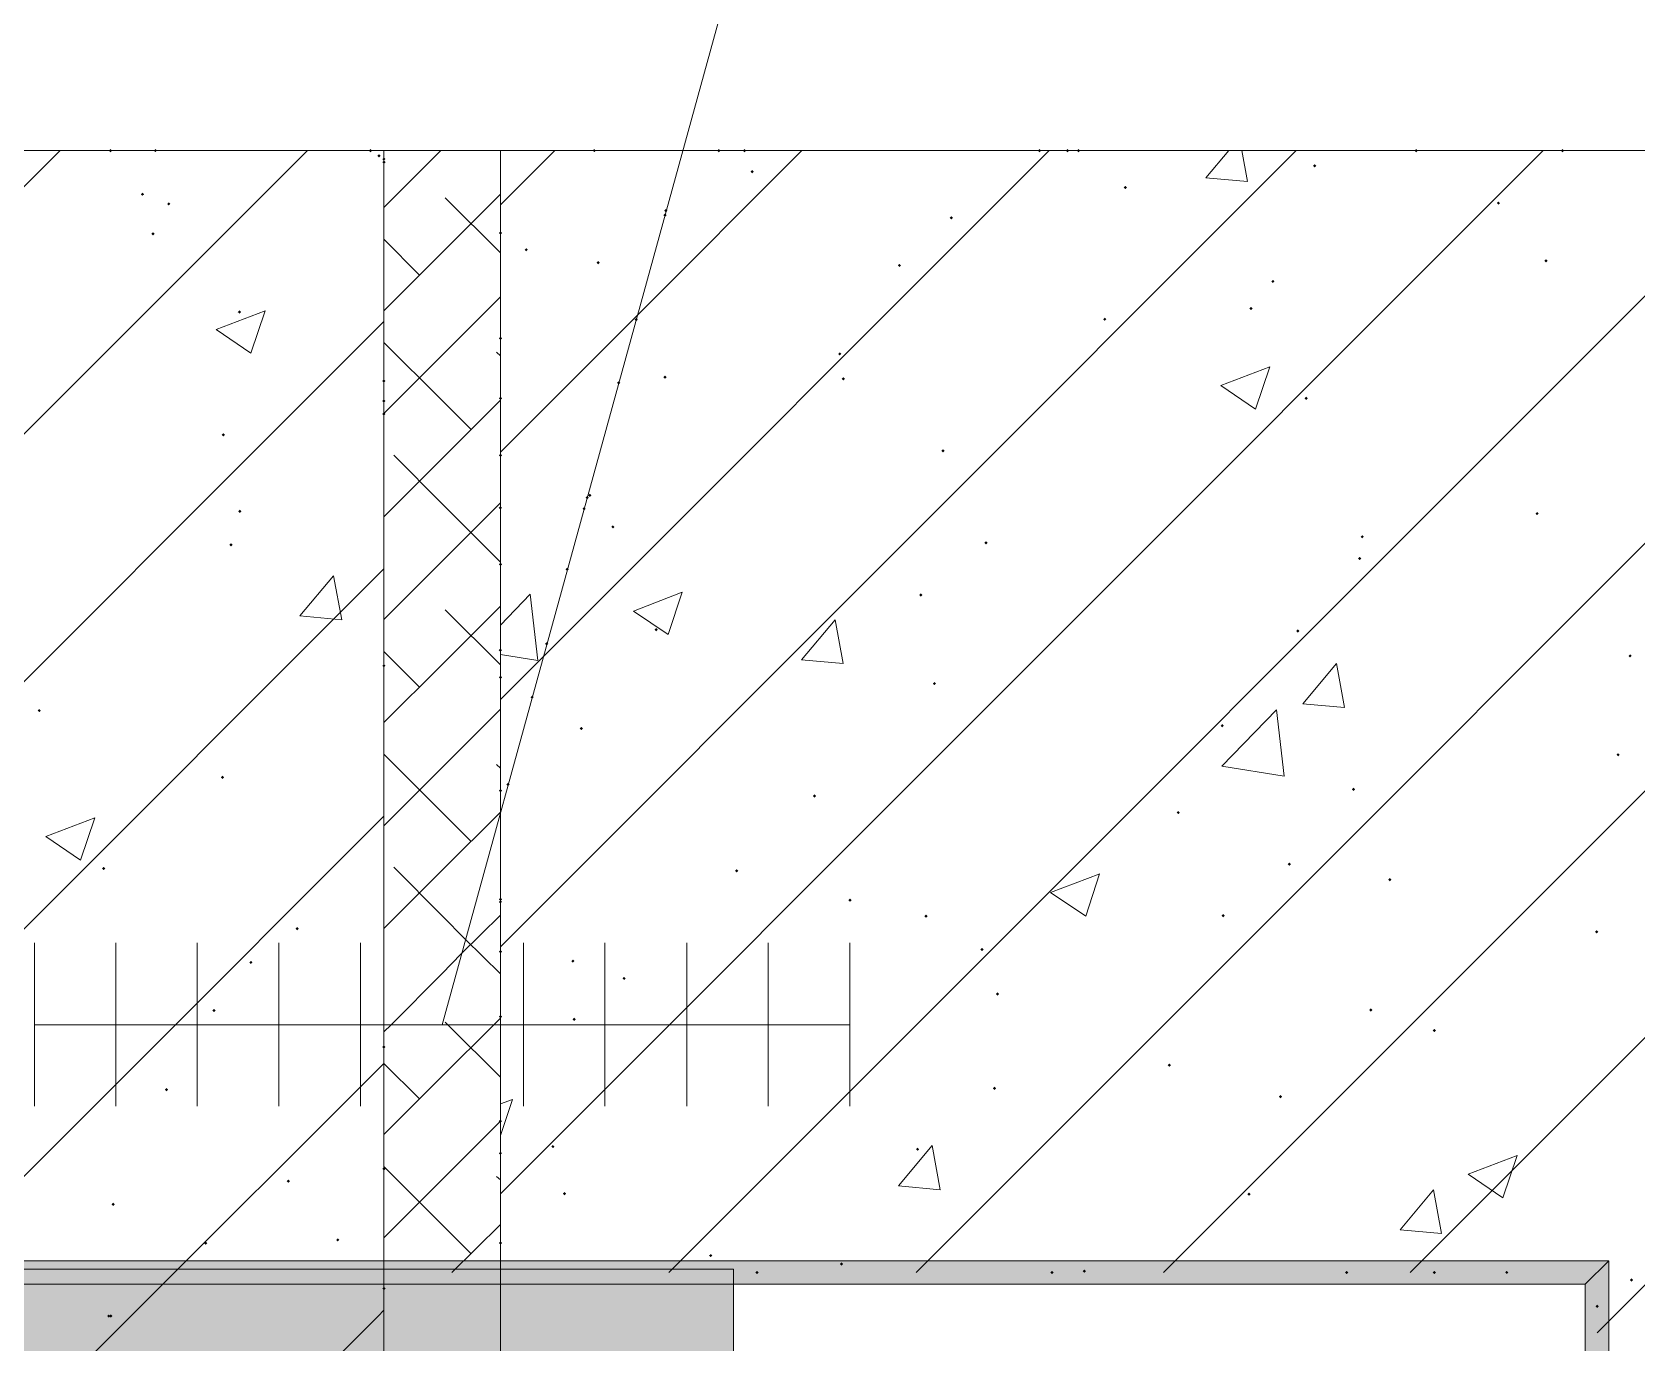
# Model space of a CAD drawing. Header units: millimetres. Extents: x -30643 to 86172, y -19411 to 63186.
# Drawn here: x 44720 to 47259, y -837 to 1237 of the extents above; entities that cross this region are included whole.
import ezdxf

# ---------------------------------------------------------------- set-up
doc = ezdxf.new("R2010")
doc.units = ezdxf.units.MM

msp = doc.modelspace()

# ---------------------------------------------------------------- hatches: boundary and pattern name
h = msp.add_hatch(color=0)
h.dxf.hatch_style = 2
h.paths.add_polyline_path([(44843.9, 1046.9), (44841.3, 1049.5), (44843.9, 1052.1), (44846.5, 1049.5)])
h = msp.add_hatch(color=0)
h.dxf.hatch_style = 2
h.paths.add_polyline_path([(44915, 1046.9), (44912.4, 1049.5), (44915, 1052.1), (44917.6, 1049.5)])
h = msp.add_hatch(color=0)
h.dxf.hatch_style = 2
h.paths.add_polyline_path([(45255.5, 1046.9), (45252.9, 1049.5), (45255.5, 1052.1), (45258.1, 1049.5)])
h = msp.add_hatch(color=0)
h.dxf.hatch_style = 2
h.paths.add_polyline_path([(45255.5, 1046.9), (45252.9, 1049.5), (45255.5, 1052.1), (45258.1, 1049.5)])
h = msp.add_hatch(color=0)
h.dxf.hatch_style = 2
h.paths.add_polyline_path([(45255.5, 1046.9), (45252.9, 1049.5), (45255.5, 1052.1), (45258.1, 1049.5)])
h = msp.add_hatch(color=0)
h.dxf.hatch_style = 2
h.paths.add_polyline_path([(45268.9, 1038.5), (45266.3, 1041.1), (45268.9, 1043.7), (45271.5, 1041.1)])
h = msp.add_hatch(color=0)
h.dxf.hatch_style = 2
h.paths.add_polyline_path([(45609.5, 1046.9), (45606.9, 1049.5), (45609.5, 1052.1), (45612.1, 1049.5)])
h = msp.add_hatch(color=0)
h.dxf.hatch_style = 2
h.paths.add_polyline_path([(45609.5, 1046.9), (45606.9, 1049.5), (45609.5, 1052.1), (45612.1, 1049.5)])
h = msp.add_hatch(color=0)
h.dxf.hatch_style = 2
h.paths.add_polyline_path([(45806.5, 1046.9), (45803.9, 1049.5), (45806.5, 1052.1), (45809.1, 1049.5)])
h = msp.add_hatch(color=0)
h.dxf.hatch_style = 2
h.paths.add_polyline_path([(45806.5, 1046.9), (45803.9, 1049.5), (45806.5, 1052.1), (45809.1, 1049.5)])
h = msp.add_hatch(color=0)
h.dxf.hatch_style = 2
h.paths.add_polyline_path([(45806.5, 1046.9), (45803.9, 1049.5), (45806.5, 1052.1), (45809.1, 1049.5)])
h = msp.add_hatch(color=0)
h.dxf.hatch_style = 2
h.paths.add_polyline_path([(45847.3, 1046.9), (45844.7, 1049.5), (45847.3, 1052.1), (45849.9, 1049.5)])
h = msp.add_hatch(color=0)
h.dxf.hatch_style = 2
h.paths.add_polyline_path([(45847.3, 1046.9), (45844.7, 1049.5), (45847.3, 1052.1), (45849.9, 1049.5)])
h = msp.add_hatch(color=0)
h.dxf.hatch_style = 2
h.paths.add_polyline_path([(46313.9, 1046.9), (46311.3, 1049.5), (46313.9, 1052.1), (46316.5, 1049.5)])
h = msp.add_hatch(color=0)
h.dxf.hatch_style = 2
h.paths.add_polyline_path([(46358.2, 1046.9), (46355.6, 1049.5), (46358.2, 1052.1), (46360.8, 1049.5)])
h = msp.add_hatch(color=0)
h.dxf.hatch_style = 2
h.paths.add_polyline_path([(46358.2, 1046.9), (46355.6, 1049.5), (46358.2, 1052.1), (46360.8, 1049.5)])
h = msp.add_hatch(color=0)
h.dxf.hatch_style = 2
h.paths.add_polyline_path([(46358.2, 1046.9), (46355.6, 1049.5), (46358.2, 1052.1), (46360.8, 1049.5)])
h = msp.add_hatch(color=0)
h.dxf.hatch_style = 2
h.paths.add_polyline_path([(46375.8, 1046.9), (46373.2, 1049.5), (46375.8, 1052.1), (46378.4, 1049.5)])
h = msp.add_hatch(color=0)
h.dxf.hatch_style = 2
h.paths.add_polyline_path([(46375.8, 1046.9), (46373.2, 1049.5), (46375.8, 1052.1), (46378.4, 1049.5)])
h = msp.add_hatch(color=0)
h.dxf.hatch_style = 2
h.paths.add_polyline_path([(46909.9, 1046.9), (46907.3, 1049.5), (46909.9, 1052.1), (46912.5, 1049.5)])
h = msp.add_hatch(color=0)
h.dxf.hatch_style = 2
h.paths.add_polyline_path([(46909.9, 1046.9), (46907.3, 1049.5), (46909.9, 1052.1), (46912.5, 1049.5)])
h = msp.add_hatch(color=0)
h.dxf.hatch_style = 2
h.paths.add_polyline_path([(46909.9, 1046.9), (46907.3, 1049.5), (46909.9, 1052.1), (46912.5, 1049.5)])
h = msp.add_hatch(color=0)
h.dxf.hatch_style = 2
h.paths.add_polyline_path([(47141.4, 1046.9), (47138.8, 1049.5), (47141.4, 1052.1), (47144, 1049.5)])
h = msp.add_hatch(color=0)
h.dxf.hatch_style = 2
h.paths.add_polyline_path([(47141.4, 1046.9), (47138.8, 1049.5), (47141.4, 1052.1), (47144, 1049.5)])
h = msp.add_hatch(color=0)
h.dxf.hatch_style = 2
h.paths.add_polyline_path([(45276.6, 1033.5), (45274, 1036.1), (45276.6, 1038.7), (45279.2, 1036.1)])
h = msp.add_hatch(color=0)
h.dxf.hatch_style = 2
h.paths.add_polyline_path([(45276.6, 1033.5), (45274, 1036.1), (45276.6, 1038.7), (45279.2, 1036.1)])
h = msp.add_hatch(color=0)
h.dxf.hatch_style = 2
h.paths.add_polyline_path([(45276.6, 1028.6), (45274, 1031.2), (45276.6, 1033.8), (45279.2, 1031.2)])
h = msp.add_hatch(color=0)
h.dxf.hatch_style = 2
h.paths.add_polyline_path([(45276.6, 1028.6), (45274, 1031.2), (45276.6, 1033.8), (45279.2, 1031.2)])
h = msp.add_hatch(color=0)
h.dxf.hatch_style = 2
h.paths.add_polyline_path([(45859.3, 1013.8), (45856.7, 1016.4), (45859.3, 1019), (45861.9, 1016.4)])
h = msp.add_hatch(color=0)
h.dxf.hatch_style = 2
h.paths.add_polyline_path([(46749.4, 1023), (46746.8, 1025.6), (46749.4, 1028.2), (46752.1, 1025.6)])
h = msp.add_hatch(color=0)
h.dxf.hatch_style = 2
h.paths.add_polyline_path([(46449.7, 988.5), (46447.1, 991.1), (46449.7, 993.7), (46452.3, 991.1)])
h = msp.add_hatch(color=0)
h.dxf.hatch_style = 2
h.paths.add_polyline_path([(44894.5, 977.9), (44891.9, 980.5), (44894.5, 983.1), (44897.2, 980.5)])
h = msp.add_hatch(color=0)
h.dxf.hatch_style = 2
h.paths.add_polyline_path([(44936.1, 962.5), (44933.5, 965.1), (44936.1, 967.7), (44938.7, 965.1)])
h = msp.add_hatch(color=0)
h.dxf.hatch_style = 2
h.paths.add_polyline_path([(47040.1, 963.9), (47037.5, 966.5), (47040.1, 969.1), (47042.7, 966.5)])
h = msp.add_hatch(color=0)
h.dxf.hatch_style = 2
h.paths.add_polyline_path([(45721.4, 944.9), (45718.8, 947.5), (45721.4, 950.1), (45724, 947.5)])
h = msp.add_hatch(color=0)
h.dxf.hatch_style = 2
h.paths.add_polyline_path([(45721.4, 944.9), (45718.8, 947.5), (45721.4, 950.1), (45724, 947.5)])
h = msp.add_hatch(color=0)
h.dxf.hatch_style = 2
h.paths.add_polyline_path([(45721.4, 944.9), (45718.8, 947.5), (45721.4, 950.1), (45724, 947.5)])
h = msp.add_hatch(color=0)
h.dxf.hatch_style = 2
h.paths.add_polyline_path([(45722.8, 951.9), (45720.2, 954.5), (45722.8, 957.1), (45725.4, 954.5)])
h = msp.add_hatch(color=0)
h.dxf.hatch_style = 2
h.paths.add_polyline_path([(45722.8, 951.9), (45720.2, 954.5), (45722.8, 957.1), (45725.4, 954.5)])
h = msp.add_hatch(color=0)
h.dxf.hatch_style = 2
h.paths.add_polyline_path([(45722.8, 951.9), (45720.2, 954.5), (45722.8, 957.1), (45725.4, 954.5)])
h = msp.add_hatch(color=0)
h.dxf.hatch_style = 2
h.paths.add_polyline_path([(46174.5, 940.6), (46171.9, 943.2), (46174.5, 945.9), (46177.1, 943.2)])
h = msp.add_hatch(color=0)
h.dxf.hatch_style = 2
h.paths.add_polyline_path([(44911.4, 915.3), (44908.8, 917.9), (44911.4, 920.5), (44914, 917.9)])
h = msp.add_hatch(color=0)
h.dxf.hatch_style = 2
h.paths.add_polyline_path([(45461, 916.7), (45458.4, 919.3), (45461, 921.9), (45463.6, 919.3)])
h = msp.add_hatch(color=0)
h.dxf.hatch_style = 2
h.paths.add_polyline_path([(45501.8, 890), (45499.2, 892.6), (45501.8, 895.2), (45504.4, 892.6)])
h = msp.add_hatch(color=0)
h.dxf.hatch_style = 2
h.paths.add_polyline_path([(45615.8, 869.6), (45613.2, 872.2), (45615.8, 874.8), (45618.4, 872.2)])
h = msp.add_hatch(color=0)
h.dxf.hatch_style = 2
h.paths.add_polyline_path([(46092.2, 865.4), (46089.6, 868), (46092.2, 870.6), (46094.8, 868)])
h = msp.add_hatch(color=0)
h.dxf.hatch_style = 2
h.paths.add_polyline_path([(47115.4, 872.4), (47112.8, 875), (47115.4, 877.6), (47118, 875)])
h = msp.add_hatch(color=0)
h.dxf.hatch_style = 2
h.paths.add_polyline_path([(46683.3, 840), (46680.7, 842.6), (46683.3, 845.2), (46685.9, 842.6)])
h = msp.add_hatch(color=0)
h.dxf.hatch_style = 2
h.paths.add_polyline_path([(45048, 791.5), (45045.3, 794.1), (45048, 796.7), (45050.6, 794.1)])
h = msp.add_hatch(color=0)
h.dxf.hatch_style = 2
h.paths.add_polyline_path([(46648.8, 797.1), (46646.2, 799.7), (46648.8, 802.3), (46651.4, 799.7)])
h = msp.add_hatch(color=0)
h.dxf.hatch_style = 2
h.paths.add_polyline_path([(45675.6, 779.5), (45673, 782.1), (45675.6, 784.7), (45678.2, 782.1)])
h = msp.add_hatch(color=0)
h.dxf.hatch_style = 2
h.paths.add_polyline_path([(45675.6, 779.5), (45673, 782.1), (45675.6, 784.7), (45678.2, 782.1)])
h = msp.add_hatch(color=0)
h.dxf.hatch_style = 2
h.paths.add_polyline_path([(45675.6, 779.5), (45673, 782.1), (45675.6, 784.7), (45678.2, 782.1)])
h = msp.add_hatch(color=0)
h.dxf.hatch_style = 2
h.paths.add_polyline_path([(46417.3, 780.2), (46414.7, 782.8), (46417.3, 785.4), (46419.9, 782.8)])
h = msp.add_hatch(color=0)
h.dxf.hatch_style = 2
h.paths.add_polyline_path([(45461, 749.9), (45458.4, 752.6), (45461, 755.2), (45463.6, 752.6)])
h = msp.add_hatch(color=0)
h.dxf.hatch_style = 2
h.paths.add_polyline_path([(45461, 749.9), (45458.4, 752.6), (45461, 755.2), (45463.6, 752.6)])
h = msp.add_hatch(color=0)
h.dxf.hatch_style = 2
h.paths.add_polyline_path([(45461, 749.9), (45458.4, 752.6), (45461, 755.2), (45463.6, 752.6)])
h = msp.add_hatch(color=0)
h.dxf.hatch_style = 2
h.paths.add_polyline_path([(45997.9, 725.3), (45995.3, 727.9), (45997.9, 730.5), (46000.5, 727.9)])
h = msp.add_hatch(color=0)
h.dxf.hatch_style = 2
h.paths.add_polyline_path([(45276.6, 682.4), (45274, 685), (45276.6, 687.6), (45279.2, 685)])
h = msp.add_hatch(color=0)
h.dxf.hatch_style = 2
h.paths.add_polyline_path([(45721.4, 688.7), (45718.8, 691.3), (45721.4, 693.9), (45724, 691.3)])
h = msp.add_hatch(color=0)
h.dxf.hatch_style = 2
h.paths.add_polyline_path([(46003.5, 685.9), (46000.9, 688.5), (46003.5, 691.1), (46006.2, 688.5)])
h = msp.add_hatch(color=0)
h.dxf.hatch_style = 2
h.paths.add_polyline_path([(45648.2, 679.6), (45645.6, 682.2), (45648.2, 684.8), (45650.8, 682.2)])
h = msp.add_hatch(color=0)
h.dxf.hatch_style = 2
h.paths.add_polyline_path([(45648.2, 679.6), (45645.6, 682.2), (45648.2, 684.8), (45650.8, 682.2)])
h = msp.add_hatch(color=0)
h.dxf.hatch_style = 2
h.paths.add_polyline_path([(45648.2, 679.6), (45645.6, 682.2), (45648.2, 684.8), (45650.8, 682.2)])
h = msp.add_hatch(color=0)
h.dxf.hatch_style = 2
h.paths.add_polyline_path([(45276.6, 650.7), (45274, 653.3), (45276.6, 655.9), (45279.2, 653.3)])
h = msp.add_hatch(color=0)
h.dxf.hatch_style = 2
h.paths.add_polyline_path([(45276.6, 630.3), (45274, 632.9), (45276.6, 635.5), (45279.2, 632.9)])
h = msp.add_hatch(color=0)
h.dxf.hatch_style = 2
h.paths.add_polyline_path([(45461, 655), (45458.4, 657.6), (45461, 660.2), (45463.6, 657.6)])
h = msp.add_hatch(color=0)
h.dxf.hatch_style = 2
h.paths.add_polyline_path([(45461, 655), (45458.4, 657.6), (45461, 660.2), (45463.6, 657.6)])
h = msp.add_hatch(color=0)
h.dxf.hatch_style = 2
h.paths.add_polyline_path([(46736.1, 655), (46733.5, 657.6), (46736.1, 660.2), (46738.7, 657.6)])
h = msp.add_hatch(color=0)
h.dxf.hatch_style = 2
h.paths.add_polyline_path([(45022.6, 597.2), (45020, 599.9), (45022.6, 602.5), (45025.2, 599.9)])
h = msp.add_hatch(color=0)
h.dxf.hatch_style = 2
h.paths.add_polyline_path([(45461, 564.9), (45458.4, 567.5), (45461, 570.1), (45463.6, 567.5)])
h = msp.add_hatch(color=0)
h.dxf.hatch_style = 2
h.paths.add_polyline_path([(45461, 564.9), (45458.4, 567.5), (45461, 570.1), (45463.6, 567.5)])
h = msp.add_hatch(color=0)
h.dxf.hatch_style = 2
h.paths.add_polyline_path([(46161.2, 571.9), (46158.6, 574.5), (46161.2, 577.1), (46163.8, 574.5)])
h = msp.add_hatch(color=0)
h.dxf.hatch_style = 2
h.paths.add_polyline_path([(45461, 481.8), (45458.4, 484.4), (45461, 487.1), (45463.6, 484.4)])
h = msp.add_hatch(color=0)
h.dxf.hatch_style = 2
h.paths.add_polyline_path([(45461, 481.8), (45458.4, 484.4), (45461, 487.1), (45463.6, 484.4)])
h = msp.add_hatch(color=0)
h.dxf.hatch_style = 2
h.paths.add_polyline_path([(45461, 481.8), (45458.4, 484.4), (45461, 487.1), (45463.6, 484.4)])
h = msp.add_hatch(color=0)
h.dxf.hatch_style = 2
h.paths.add_polyline_path([(45593.3, 480.4), (45590.7, 483), (45593.3, 485.6), (45595.9, 483)])
h = msp.add_hatch(color=0)
h.dxf.hatch_style = 2
h.paths.add_polyline_path([(45593.3, 480.4), (45590.7, 483), (45593.3, 485.6), (45595.9, 483)])
h = msp.add_hatch(color=0)
h.dxf.hatch_style = 2
h.paths.add_polyline_path([(45593.3, 480.4), (45590.7, 483), (45593.3, 485.6), (45595.9, 483)])
h = msp.add_hatch(color=0)
h.dxf.hatch_style = 2
h.paths.add_polyline_path([(45598.2, 498), (45595.6, 500.6), (45598.2, 503.2), (45600.8, 500.6)])
h = msp.add_hatch(color=0)
h.dxf.hatch_style = 2
h.paths.add_polyline_path([(45598.2, 498), (45595.6, 500.6), (45598.2, 503.2), (45600.8, 500.6)])
h = msp.add_hatch(color=0)
h.dxf.hatch_style = 2
h.paths.add_polyline_path([(45598.2, 498), (45595.6, 500.6), (45598.2, 503.2), (45600.8, 500.6)])
h = msp.add_hatch(color=0)
h.dxf.hatch_style = 2
h.paths.add_polyline_path([(45602.4, 501.5), (45599.8, 504.2), (45602.4, 506.8), (45605.1, 504.2)])
h = msp.add_hatch(color=0)
h.dxf.hatch_style = 2
h.paths.add_polyline_path([(45048.7, 476.2), (45046.1, 478.8), (45048.7, 481.4), (45051.3, 478.8)])
h = msp.add_hatch(color=0)
h.dxf.hatch_style = 2
h.paths.add_polyline_path([(47101.3, 472.7), (47098.7, 475.3), (47101.3, 477.9), (47103.9, 475.3)])
h = msp.add_hatch(color=0)
h.dxf.hatch_style = 2
h.paths.add_polyline_path([(45639, 451.6), (45636.4, 454.2), (45639, 456.8), (45641.6, 454.2)])
h = msp.add_hatch(color=0)
h.dxf.hatch_style = 2
h.paths.add_polyline_path([(46824.7, 436.1), (46822.1, 438.7), (46824.7, 441.3), (46827.3, 438.7)])
h = msp.add_hatch(color=0)
h.dxf.hatch_style = 2
h.paths.add_polyline_path([(45034.6, 423.4), (45032, 426), (45034.6, 428.6), (45037.2, 426)])
h = msp.add_hatch(color=0)
h.dxf.hatch_style = 2
h.paths.add_polyline_path([(46229.4, 426.3), (46226.8, 428.9), (46229.4, 431.5), (46232, 428.9)])
h = msp.add_hatch(color=0)
h.dxf.hatch_style = 2
h.paths.add_polyline_path([(46820.5, 401.6), (46817.9, 404.2), (46820.5, 406.8), (46823.1, 404.2)])
h = msp.add_hatch(color=0)
h.dxf.hatch_style = 2
h.paths.add_polyline_path([(45461, 392.5), (45458.4, 395.1), (45461, 397.7), (45463.6, 395.1)])
h = msp.add_hatch(color=0)
h.dxf.hatch_style = 2
h.paths.add_polyline_path([(45461, 392.5), (45458.4, 395.1), (45461, 397.7), (45463.6, 395.1)])
h = msp.add_hatch(color=0)
h.dxf.hatch_style = 2
h.paths.add_polyline_path([(45461, 392.5), (45458.4, 395.1), (45461, 397.7), (45463.6, 395.1)])
h = msp.add_hatch(color=0)
h.dxf.hatch_style = 2
h.paths.add_polyline_path([(45566.6, 384.7), (45564, 387.3), (45566.6, 389.9), (45569.2, 387.3)])
h = msp.add_hatch(color=0)
h.dxf.hatch_style = 2
h.paths.add_polyline_path([(45566.6, 384.7), (45564, 387.3), (45566.6, 389.9), (45569.2, 387.3)])
h = msp.add_hatch(color=0)
h.dxf.hatch_style = 2
h.paths.add_polyline_path([(45566.6, 384.7), (45564, 387.3), (45566.6, 389.9), (45569.2, 387.3)])
h = msp.add_hatch(color=0)
h.dxf.hatch_style = 2
h.paths.add_polyline_path([(46126, 343.9), (46123.4, 346.5), (46126, 349.1), (46128.6, 346.5)])
h = msp.add_hatch(color=0)
h.dxf.hatch_style = 2
h.paths.add_polyline_path([(45707.3, 289), (45704.7, 291.6), (45707.3, 294.2), (45709.9, 291.6)])
h = msp.add_hatch(color=0)
h.dxf.hatch_style = 2
h.paths.add_polyline_path([(46722.7, 286.9), (46720.1, 289.5), (46722.7, 292.1), (46725.3, 289.5)])
h = msp.add_hatch(color=0)
h.dxf.hatch_style = 2
h.paths.add_polyline_path([(45461, 256.7), (45458.4, 259.3), (45461, 261.9), (45463.6, 259.3)])
h = msp.add_hatch(color=0)
h.dxf.hatch_style = 2
h.paths.add_polyline_path([(45461, 256.7), (45458.4, 259.3), (45461, 261.9), (45463.6, 259.3)])
h = msp.add_hatch(color=0)
h.dxf.hatch_style = 2
h.paths.add_polyline_path([(45461, 256.7), (45458.4, 259.3), (45461, 261.9), (45463.6, 259.3)])
h = msp.add_hatch(color=0)
h.dxf.hatch_style = 2
h.paths.add_polyline_path([(45534.2, 266.5), (45531.6, 269.1), (45534.2, 271.7), (45536.8, 269.1)])
h = msp.add_hatch(color=0)
h.dxf.hatch_style = 2
h.paths.add_polyline_path([(45534.2, 266.5), (45531.6, 269.1), (45534.2, 271.7), (45536.8, 269.1)])
h = msp.add_hatch(color=0)
h.dxf.hatch_style = 2
h.paths.add_polyline_path([(45534.2, 266.5), (45531.6, 269.1), (45534.2, 271.7), (45536.8, 269.1)])
h = msp.add_hatch(color=0)
h.dxf.hatch_style = 2
h.paths.add_polyline_path([(45276.6, 232), (45274, 234.6), (45276.6, 237.2), (45279.2, 234.6)])
h = msp.add_hatch(color=0)
h.dxf.hatch_style = 2
h.paths.add_polyline_path([(47248.4, 247.5), (47245.8, 250.1), (47248.4, 252.7), (47251, 250.1)])
h = msp.add_hatch(color=0)
h.dxf.hatch_style = 2
h.paths.add_polyline_path([(45461, 213.7), (45458.4, 216.3), (45461, 219), (45463.6, 216.3)])
h = msp.add_hatch(color=0)
h.dxf.hatch_style = 2
h.paths.add_polyline_path([(45461, 213.7), (45458.4, 216.3), (45461, 219), (45463.6, 216.3)])
h = msp.add_hatch(color=0)
h.dxf.hatch_style = 2
h.paths.add_polyline_path([(45461, 213.7), (45458.4, 216.3), (45461, 219), (45463.6, 216.3)])
h = msp.add_hatch(color=0)
h.dxf.hatch_style = 2
h.paths.add_polyline_path([(46147.8, 203.9), (46145.2, 206.5), (46147.8, 209.1), (46150.4, 206.5)])
h = msp.add_hatch(color=0)
h.dxf.hatch_style = 2
h.paths.add_polyline_path([(45511, 182.1), (45508.4, 184.7), (45511, 187.3), (45513.6, 184.7)])
h = msp.add_hatch(color=0)
h.dxf.hatch_style = 2
h.paths.add_polyline_path([(45511, 182.1), (45508.4, 184.7), (45511, 187.3), (45513.6, 184.7)])
h = msp.add_hatch(color=0)
h.dxf.hatch_style = 2
h.paths.add_polyline_path([(45511, 182.1), (45508.4, 184.7), (45511, 187.3), (45513.6, 184.7)])
h = msp.add_hatch(color=0)
h.dxf.hatch_style = 2
h.paths.add_polyline_path([(44731.3, 161), (44728.7, 163.6), (44731.3, 166.2), (44733.9, 163.6)])
h = msp.add_hatch(color=0)
h.dxf.hatch_style = 2
h.paths.add_polyline_path([(45589.1, 132.8), (45586.5, 135.4), (45589.1, 138), (45591.7, 135.4)])
h = msp.add_hatch(color=0)
h.dxf.hatch_style = 2
h.paths.add_polyline_path([(46603.1, 137), (46600.5, 139.6), (46603.1, 142.3), (46605.7, 139.6)])
h = msp.add_hatch(color=0)
h.dxf.hatch_style = 2
h.paths.add_polyline_path([(47229.4, 91.3), (47226.8, 93.9), (47229.4, 96.5), (47232, 93.9)])
h = msp.add_hatch(color=0)
h.dxf.hatch_style = 2
h.paths.add_polyline_path([(45021.2, 55.4), (45018.6, 58), (45021.2, 60.6), (45023.8, 58)])
h = msp.add_hatch(color=0)
h.dxf.hatch_style = 2
h.paths.add_polyline_path([(45461, 34.3), (45458.4, 36.9), (45461, 39.5), (45463.6, 36.9)])
h = msp.add_hatch(color=0)
h.dxf.hatch_style = 2
h.paths.add_polyline_path([(45461, 34.3), (45458.4, 36.9), (45461, 39.5), (45463.6, 36.9)])
h = msp.add_hatch(color=0)
h.dxf.hatch_style = 2
h.paths.add_polyline_path([(45461, 34.3), (45458.4, 36.9), (45461, 39.5), (45463.6, 36.9)])
h = msp.add_hatch(color=0)
h.dxf.hatch_style = 2
h.paths.add_polyline_path([(45473, 44.2), (45470.4, 46.8), (45473, 49.4), (45475.6, 46.8)])
h = msp.add_hatch(color=0)
h.dxf.hatch_style = 2
h.paths.add_polyline_path([(45473, 44.2), (45470.4, 46.8), (45473, 49.4), (45475.6, 46.8)])
h = msp.add_hatch(color=0)
h.dxf.hatch_style = 2
h.paths.add_polyline_path([(45473, 44.2), (45470.4, 46.8), (45473, 49.4), (45475.6, 46.8)])
h = msp.add_hatch(color=0)
h.dxf.hatch_style = 2
h.paths.add_polyline_path([(45957.8, 25.9), (45955.2, 28.5), (45957.8, 31.1), (45960.4, 28.5)])
h = msp.add_hatch(color=0)
h.dxf.hatch_style = 2
h.paths.add_polyline_path([(46810.7, 36.4), (46808.1, 39), (46810.7, 41.6), (46813.3, 39)])
h = msp.add_hatch(color=0)
h.dxf.hatch_style = 2
h.paths.add_polyline_path([(46533.4, -0.2), (46530.8, 2.4), (46533.4, 5), (46536, 2.4)])
h = msp.add_hatch(color=0)
h.dxf.hatch_style = 2
h.paths.add_polyline_path([(44833.3, -88.8), (44830.7, -86.2), (44833.3, -83.6), (44835.9, -86.2)])
h = msp.add_hatch(color=0)
h.dxf.hatch_style = 2
h.paths.add_polyline_path([(45834.7, -92.4), (45832.1, -89.8), (45834.7, -87.1), (45837.3, -89.8)])
h = msp.add_hatch(color=0)
h.dxf.hatch_style = 2
h.paths.add_polyline_path([(46709.3, -81.8), (46706.7, -79.2), (46709.3, -76.6), (46711.9, -79.2)])
h = msp.add_hatch(color=0)
h.dxf.hatch_style = 2
h.paths.add_polyline_path([(46868.4, -106.4), (46865.8, -103.8), (46868.4, -101.2), (46871, -103.8)])
h = msp.add_hatch(color=0)
h.dxf.hatch_style = 2
h.paths.add_polyline_path([(45461, -137.4), (45458.4, -134.8), (45461, -132.2), (45463.6, -134.8)])
h = msp.add_hatch(color=0)
h.dxf.hatch_style = 2
h.paths.add_polyline_path([(45461, -141.6), (45458.4, -139), (45461, -136.4), (45463.6, -139)])
h = msp.add_hatch(color=0)
h.dxf.hatch_style = 2
h.paths.add_polyline_path([(46014.1, -138.8), (46011.5, -136.2), (46014.1, -133.6), (46016.7, -136.2)])
h = msp.add_hatch(color=0)
h.dxf.hatch_style = 2
h.paths.add_polyline_path([(46134.4, -164.1), (46131.8, -161.5), (46134.4, -158.9), (46137, -161.5)])
h = msp.add_hatch(color=0)
h.dxf.hatch_style = 2
h.paths.add_polyline_path([(46604.5, -163.4), (46601.9, -160.8), (46604.5, -158.2), (46607.1, -160.8)])
h = msp.add_hatch(color=0)
h.dxf.hatch_style = 2
h.paths.add_polyline_path([(45139.4, -183.8), (45136.8, -181.2), (45139.4, -178.6), (45142, -181.2)])
h = msp.add_hatch(color=0)
h.dxf.hatch_style = 2
h.paths.add_polyline_path([(47195.6, -188.8), (47193, -186.2), (47195.6, -183.6), (47198.2, -186.2)])
h = msp.add_hatch(color=0)
h.dxf.hatch_style = 2
h.paths.add_polyline_path([(45461, -220.4), (45458.4, -217.8), (45461, -215.2), (45463.6, -217.8)])
h = msp.add_hatch(color=0)
h.dxf.hatch_style = 2
h.paths.add_polyline_path([(46223.1, -216.9), (46220.5, -214.3), (46223.1, -211.7), (46225.7, -214.3)])
h = msp.add_hatch(color=0)
h.dxf.hatch_style = 2
h.paths.add_polyline_path([(45066.2, -237.3), (45063.6, -234.7), (45066.2, -232.1), (45068.8, -234.7)])
h = msp.add_hatch(color=0)
h.dxf.hatch_style = 2
h.paths.add_polyline_path([(45575.7, -235.2), (45573.1, -232.6), (45575.7, -230), (45578.3, -232.6)])
h = msp.add_hatch(color=0)
h.dxf.hatch_style = 2
h.paths.add_polyline_path([(45656.6, -262.6), (45654, -260), (45656.6, -257.4), (45659.2, -260)])
h = msp.add_hatch(color=0)
h.dxf.hatch_style = 2
h.paths.add_polyline_path([(46247.7, -287.3), (46245.1, -284.7), (46247.7, -282.1), (46250.3, -284.7)])
h = msp.add_hatch(color=0)
h.dxf.hatch_style = 2
h.paths.add_polyline_path([(45007.8, -313.3), (45005.2, -310.7), (45007.8, -308.1), (45010.4, -310.7)])
h = msp.add_hatch(color=0)
h.dxf.hatch_style = 2
h.paths.add_polyline_path([(45461, -323.2), (45458.4, -320.6), (45461, -318), (45463.6, -320.6)])
h = msp.add_hatch(color=0)
h.dxf.hatch_style = 2
h.paths.add_polyline_path([(45461, -323.2), (45458.4, -320.6), (45461, -318), (45463.6, -320.6)])
h = msp.add_hatch(color=0)
h.dxf.hatch_style = 2
h.paths.add_polyline_path([(45461, -323.2), (45458.4, -320.6), (45461, -318), (45463.6, -320.6)])
h = msp.add_hatch(color=0)
h.dxf.hatch_style = 2
h.paths.add_polyline_path([(45577.8, -327.4), (45575.2, -324.8), (45577.8, -322.2), (45580.4, -324.8)])
h = msp.add_hatch(color=0)
h.dxf.hatch_style = 2
h.paths.add_polyline_path([(46838.1, -312.6), (46835.5, -310), (46838.1, -307.4), (46840.7, -310)])
h = msp.add_hatch(color=0)
h.dxf.hatch_style = 2
h.paths.add_polyline_path([(46938.7, -345), (46936.1, -342.4), (46938.7, -339.8), (46941.3, -342.4)])
h = msp.add_hatch(color=0)
h.dxf.hatch_style = 2
h.paths.add_polyline_path([(45276.6, -371), (45274, -368.4), (45276.6, -365.8), (45279.2, -368.4)])
h = msp.add_hatch(color=0)
h.dxf.hatch_style = 2
h.paths.add_polyline_path([(46519.3, -399.9), (46516.7, -397.3), (46519.3, -394.7), (46521.9, -397.3)])
h = msp.add_hatch(color=0)
h.dxf.hatch_style = 2
h.paths.add_polyline_path([(46242.8, -436.5), (46240.2, -433.9), (46242.8, -431.2), (46245.4, -433.9)])
h = msp.add_hatch(color=0)
h.dxf.hatch_style = 2
h.paths.add_polyline_path([(44932.5, -438.6), (44929.9, -436), (44932.5, -433.4), (44935.2, -436)])
h = msp.add_hatch(color=0)
h.dxf.hatch_style = 2
h.paths.add_polyline_path([(46695.3, -449.8), (46692.7, -447.2), (46695.3, -444.6), (46697.9, -447.2)])
h = msp.add_hatch(color=0)
h.dxf.hatch_style = 2
h.paths.add_polyline_path([(45461, -488.5), (45458.4, -485.9), (45461, -483.3), (45463.6, -485.9)])
h = msp.add_hatch(color=0)
h.dxf.hatch_style = 2
h.paths.add_polyline_path([(45461, -488.5), (45458.4, -485.9), (45461, -483.3), (45463.6, -485.9)])
h = msp.add_hatch(color=0)
h.dxf.hatch_style = 2
h.paths.add_polyline_path([(45544, -528.6), (45541.4, -526), (45544, -523.4), (45546.6, -526)])
h = msp.add_hatch(color=0)
h.dxf.hatch_style = 2
h.paths.add_polyline_path([(46121.1, -532.9), (46118.5, -530.3), (46121.1, -527.7), (46123.7, -530.3)])
h = msp.add_hatch(color=0)
h.dxf.hatch_style = 2
h.paths.add_polyline_path([(45276.6, -563.8), (45274, -561.2), (45276.6, -558.6), (45279.2, -561.2)])
h = msp.add_hatch(color=0)
h.dxf.hatch_style = 2
h.paths.add_polyline_path([(45276.6, -563.8), (45274, -561.2), (45276.6, -558.6), (45279.2, -561.2)])
h = msp.add_hatch(color=0)
h.dxf.hatch_style = 2
h.paths.add_polyline_path([(45461, -539.2), (45458.4, -536.6), (45461, -534), (45463.6, -536.6)])
h = msp.add_hatch(color=0)
h.dxf.hatch_style = 2
h.paths.add_polyline_path([(45125.4, -583.5), (45122.8, -580.9), (45125.4, -578.3), (45128, -580.9)])
h = msp.add_hatch(color=0)
h.dxf.hatch_style = 2
h.paths.add_polyline_path([(45562.3, -603.2), (45559.7, -600.6), (45562.3, -598), (45564.9, -600.6)])
h = msp.add_hatch(color=0)
h.dxf.hatch_style = 2
h.paths.add_polyline_path([(46645.3, -603.9), (46642.7, -601.3), (46645.3, -598.7), (46647.9, -601.3)])
h = msp.add_hatch(color=0)
h.dxf.hatch_style = 2
h.paths.add_polyline_path([(44848.1, -620.1), (44845.5, -617.5), (44848.1, -614.9), (44850.7, -617.5)])
h = msp.add_hatch(color=0)
h.dxf.hatch_style = 2
h.paths.add_polyline_path([(44994.5, -681.3), (44991.9, -678.7), (44994.5, -676.1), (44997.1, -678.7)])
h = msp.add_hatch(color=0)
h.dxf.hatch_style = 2
h.paths.add_polyline_path([(45203.5, -676.4), (45200.9, -673.8), (45203.5, -671.2), (45206.1, -673.8)])
h = msp.add_hatch(color=0)
h.dxf.hatch_style = 2
h.paths.add_polyline_path([(45461, -681.3), (45458.4, -678.7), (45461, -676.1), (45463.6, -678.7)])
h = msp.add_hatch(color=0)
h.dxf.hatch_style = 2
h.paths.add_polyline_path([(45461, -681.3), (45458.4, -678.7), (45461, -676.1), (45463.6, -678.7)])
h = msp.add_hatch(color=0)
h.dxf.hatch_style = 2
h.paths.add_polyline_path([(45461, -681.3), (45458.4, -678.7), (45461, -676.1), (45463.6, -678.7)])
h = msp.add_hatch(color=0)
h.dxf.hatch_style = 2
h.paths.add_polyline_path([(43525.2, -743.5), (43525.2, -706.9), (47214.6, -706.9), (47177.3, -743.5)])
h = msp.add_hatch(color=0)
h.dxf.hatch_style = 2
h.paths.add_polyline_path([(45793.9, -701), (45791.2, -698.4), (45793.9, -695.8), (45796.5, -698.4)])
h = msp.add_hatch(color=0)
h.dxf.hatch_style = 2
h.paths.add_polyline_path([(46000.7, -714.4), (45998.1, -711.8), (46000.7, -709.2), (46003.3, -711.8)])
h = msp.add_hatch(color=0)
h.dxf.hatch_style = 2
h.paths.add_polyline_path([(47177.3, -743.5), (47214.6, -706.9), (47214.6, -888.4), (47177.3, -851.8)])
h = msp.add_hatch(color=0)
h.dxf.hatch_style = 2
h.paths.add_polyline_path([(43525.2, -868), (43525.2, -720.2), (45829.7, -720.2), (45829.7, -868)])
h = msp.add_hatch(color=0)
h.dxf.hatch_style = 2
h.paths.add_polyline_path([(45867, -727.8), (45864.4, -725.2), (45867, -722.6), (45869.6, -725.2)])
h = msp.add_hatch(color=0)
h.dxf.hatch_style = 2
h.paths.add_polyline_path([(46333.6, -727.8), (46331, -725.2), (46333.6, -722.6), (46336.2, -725.2)])
h = msp.add_hatch(color=0)
h.dxf.hatch_style = 2
h.paths.add_polyline_path([(46333.6, -727.8), (46331, -725.2), (46333.6, -722.6), (46336.2, -725.2)])
h = msp.add_hatch(color=0)
h.dxf.hatch_style = 2
h.paths.add_polyline_path([(46384.9, -725.7), (46382.3, -723.1), (46384.9, -720.5), (46387.5, -723.1)])
h = msp.add_hatch(color=0)
h.dxf.hatch_style = 2
h.paths.add_polyline_path([(46800.1, -727.8), (46797.5, -725.2), (46800.1, -722.6), (46802.7, -725.2)])
h = msp.add_hatch(color=0)
h.dxf.hatch_style = 2
h.paths.add_polyline_path([(46800.1, -727.8), (46797.5, -725.2), (46800.1, -722.6), (46802.7, -725.2)])
h = msp.add_hatch(color=0)
h.dxf.hatch_style = 2
h.paths.add_polyline_path([(46800.1, -727.8), (46797.5, -725.2), (46800.1, -722.6), (46802.7, -725.2)])
h = msp.add_hatch(color=0)
h.dxf.hatch_style = 2
h.paths.add_polyline_path([(46938.7, -727.8), (46936.1, -725.2), (46938.7, -722.6), (46941.3, -725.2)])
h = msp.add_hatch(color=0)
h.dxf.hatch_style = 2
h.paths.add_polyline_path([(47053.4, -727.8), (47050.8, -725.2), (47053.4, -722.6), (47056, -725.2)])
h = msp.add_hatch(color=0)
h.dxf.hatch_style = 2
h.paths.add_polyline_path([(47053.4, -727.8), (47050.8, -725.2), (47053.4, -722.6), (47056, -725.2)])
h = msp.add_hatch(color=0)
h.dxf.hatch_style = 2
h.paths.add_polyline_path([(47250.5, -739.7), (47247.9, -737.1), (47250.5, -734.5), (47253.1, -737.1)])
h = msp.add_hatch(color=0)
h.dxf.hatch_style = 2
h.paths.add_polyline_path([(45276.6, -753.1), (45274, -750.5), (45276.6, -747.9), (45279.2, -750.5)])
h = msp.add_hatch(color=0)
h.dxf.hatch_style = 2
h.paths.add_polyline_path([(47196.3, -781.3), (47193.7, -778.7), (47196.3, -776.1), (47198.9, -778.7)])
h = msp.add_hatch(color=0)
h.dxf.hatch_style = 2
h.paths.add_polyline_path([(47196.3, -781.3), (47193.7, -778.7), (47196.3, -776.1), (47198.9, -778.7)])
h = msp.add_hatch(color=0)
h.dxf.hatch_style = 2
h.paths.add_polyline_path([(47196.3, -781.3), (47193.7, -778.7), (47196.3, -776.1), (47198.9, -778.7)])
h = msp.add_hatch(color=0)
h.dxf.hatch_style = 2
h.paths.add_polyline_path([(44841.1, -796.7), (44838.5, -794.1), (44841.1, -791.5), (44843.7, -794.1)])
h = msp.add_hatch(color=0)
h.dxf.hatch_style = 2
h.paths.add_polyline_path([(44841.1, -796.7), (44838.5, -794.1), (44841.1, -791.5), (44843.7, -794.1)])
h = msp.add_hatch(color=0)
h.dxf.hatch_style = 2
h.paths.add_polyline_path([(44841.1, -796.7), (44838.5, -794.1), (44841.1, -791.5), (44843.7, -794.1)])
h = msp.add_hatch(color=0)
h.dxf.hatch_style = 2
h.paths.add_polyline_path([(44844.6, -796.7), (44842, -794.1), (44844.6, -791.5), (44847.2, -794.1)])
h = msp.add_hatch(color=0)
h.dxf.hatch_style = 2
h.paths.add_polyline_path([(44844.6, -796.7), (44842, -794.1), (44844.6, -791.5), (44847.2, -794.1)])
h = msp.add_hatch(color=0)
h.dxf.hatch_style = 2
h.paths.add_polyline_path([(44844.6, -796.7), (44842, -794.1), (44844.6, -791.5), (44847.2, -794.1)])

# ---------------------------------------------------------------- linework, layer by layer
at = {"color": 0, "lineweight": 0}
for points in [[(45368.8, -333.2), (46351.9, 3236.5)], [(41354.3, 1049.5), (49382.6, 1049.5)], [(43312, -794.1), (45155.6, 1049.5)], [(43454.8, -260.7), (44764.4, 1049.5)], [(45276.6, 1049.5), (45276.6, -2637.8)], [(45276.6, 959.4), (45366.7, 1049.5)], [(45461, 1049.5), (45461, -2637.8)], [(45461, 963.7), (45546.9, 1049.5)], [(45461, -210.1), (46719.9, 1049.5)], [(45461, -600.6), (47111.1, 1049.5)], [(45529.3, 249.4), (46329.4, 1049.5)], [(45677.7, 789.1), (45938.1, 1049.5)], [(45727.7, -725.2), (47502.4, 1049.5)], [(46118.9, -725.2), (47893.6, 1049.5)], [(46510.2, -725.2), (48284.9, 1049.5)], [(46577, 1006.6), (46613.6, 1049.5)], [(46643.2, 1000.9), (46634, 1049.5)], [(46900.7, -725.2), (48675.4, 1049.5)], [(47196.3, -820.9), (49066.7, 1049.5)], [(46577, 1006.6), (46643.2, 1000.9)], [(45368.8, 888.4), (45461, 980.5)], [(45461, 887.7), (45373.8, 974.9)], [(45332.9, 852.5), (45276.6, 909.5)], [(45276.6, 796.2), (45368.8, 888.4)], [(45368.8, 725.8), (45461, 818)], [(45011.4, 766.6), (45088.8, 796.2)], [(45066.2, 729.3), (45088.8, 796.2)], [(45461, 572.4), (45677.7, 789.1)], [(43703.2, -794.1), (45276.6, 779.3)], [(45011.4, 766.6), (45066.2, 729.3)], [(45368.8, 654), (45276.6, 746.2)], [(45276.6, 633.6), (45368.8, 725.8)], [(45461, 725.1), (45454.7, 730.7)], [(46601, 678), (46678.4, 707.5)], [(46655.9, 640.7), (46678.4, 707.5)], [(46601, 678), (46655.9, 640.7)], [(45368.8, 562.6), (45461, 654.7)], [(45414.6, 608.3), (45368.8, 654)], [(45276.6, 470.4), (45368.8, 562.6)], [(45368.8, 490.8), (45292.1, 567.5)], [(45368.8, 400), (45461, 492.2)], [(45461, 398.6), (45368.8, 490.8)], [(44094.5, -794.1), (45276.6, 388)], [(45276.6, 307.8), (45368.8, 400)], [(45143.7, 313.5), (45197.1, 376.8)], [(45209.8, 307.1), (45197.1, 376.8)], [(45461, 298.7), (45508.2, 347.9)], [(45520.1, 243.1), (45508.2, 347.9)], [(45671.4, 321.2), (45748.8, 350.8)], [(45726.3, 283.9), (45748.8, 350.8)], [(45143.7, 313.5), (45209.8, 307.1)], [(45368.8, 236.8), (45461, 328.9)], [(45461, 236.1), (45373.8, 323.3)], [(45671.4, 321.2), (45726.3, 283.9)], [(45937.4, 243.8), (45990.9, 307.1)], [(46003.5, 238.2), (45990.9, 307.1)], [(45332.9, 200.9), (45276.6, 257.2)], [(45276.6, 144.6), (45368.8, 236.8)], [(45461, 252.2), (45520.1, 243.1)], [(45461, 181.2), (45529.3, 249.4)], [(45937.4, 243.8), (46003.5, 238.2)], [(46730.4, 174.1), (46783.9, 238.2)], [(46796.6, 168.5), (46783.9, 238.2)], [(45368.8, 73.5), (45461, 165.7)], [(46602.4, 75.6), (46688.9, 165)], [(46700.9, 60.1), (46688.9, 165)], [(46730.4, 174.1), (46796.6, 168.5)], [(45368.8, 2.4), (45276.6, 94.6)], [(45461, 72.8), (45454.7, 78.4)], [(45276.6, -18.7), (45368.8, 73.5)], [(46602.4, 75.6), (46700.9, 60.1)], [(45368.8, -89), (45461, 3.1)], [(45414.6, -43.3), (45368.8, 2.4)], [(44485.7, -794.1), (45276.6, -3.2)], [(44741.8, -35.6), (44819.3, -6)], [(44796.7, -72.9), (44819.3, -6)], [(44741.8, -35.6), (44796.7, -72.9)], [(45276.6, -181.2), (45368.8, -89)], [(45368.8, -160.8), (45292.1, -84.1)], [(46331.5, -124.2), (46409.6, -94.7)], [(46387.1, -161.5), (46408.9, -94.7)], [(46331.5, -124.2), (46387.1, -161.5)], [(45405.4, -198.1), (45368.8, -160.8)], [(45399.1, -221.3), (45461, -160.1)], [(45461, -253), (45405.4, -198.1)], [(44723.6, -462), (44723.6, -203.7)], [(44852.3, -462), (44852.3, -203.7)], [(44981.1, -462), (44981.1, -203.7)], [(45110.6, -462), (45110.6, -203.7)], [(45239.4, -462), (45239.4, -203.7)], [(45368.8, -252.3), (45399.1, -221.3)], [(45497.6, -462), (45497.6, -203.7)], [(45626.4, -462), (45626.4, -203.7)], [(45755.9, -462), (45755.9, -203.7)], [(45884.6, -462), (45884.6, -203.7)], [(46014.1, -462), (46014.1, -203.7)], [(45287.9, -333.2), (45368.8, -252.3)], [(45378, -333.2), (45373.8, -329)], [(45450.5, -333.2), (45461, -322.7)], [(44723.6, -333.2), (46014.1, -333.2)], [(45276.6, -344.5), (45287.9, -333.2)], [(45368.8, -414.9), (45450.5, -333.2)], [(45461, -416.3), (45378, -333.2)], [(44876.3, -794.1), (45276.6, -394.4)], [(45332.9, -450.7), (45276.6, -394.4)], [(45276.6, -507), (45368.8, -414.9)], [(45461, -458.5), (45480, -451.4)], [(45461, -508.4), (45480, -451.4)], [(45368.8, -578.1), (45461, -485.9)], [(46090.8, -588), (46144.3, -524.6)], [(46156.9, -594.3), (46144.3, -524.6)], [(45368.8, -649.9), (45276.6, -557.7)], [(46992.2, -569.7), (47069.6, -540.1)], [(47047.1, -607), (47069.6, -540.1)], [(45276.6, -670.3), (45368.8, -578.1)], [(45461, -578.8), (45454.7, -573.2)], [(46992.2, -569.7), (47047.1, -607)], [(46090.8, -588), (46156.9, -594.3)], [(46884.6, -657.6), (46937.3, -594.3)], [(46950, -663.3), (46937.3, -594.3)], [(45414.6, -695.6), (45368.8, -649.9)], [(45384.3, -725.2), (45461, -649.2)], [(46884.6, -657.6), (46950, -663.3)], [(45267.5, -794.1), (45276.6, -785)], [(44800.3, -870.1), (44876.3, -794.1)], [(45191.5, -870.1), (45267.5, -794.1)]]:
    msp.add_lwpolyline(points, dxfattribs=at)
for points in [[(43525.2, -743.5), (43525.2, -706.9), (47214.6, -706.9), (47177.3, -743.5)], [(47177.3, -743.5), (47214.6, -706.9), (47214.6, -888.4), (47177.3, -851.8)], [(43525.2, -868), (43525.2, -720.2), (45829.7, -720.2), (45829.7, -868)]]:
    msp.add_lwpolyline(points, close=True, dxfattribs=at)

doc.saveas('drawing.dxf')
